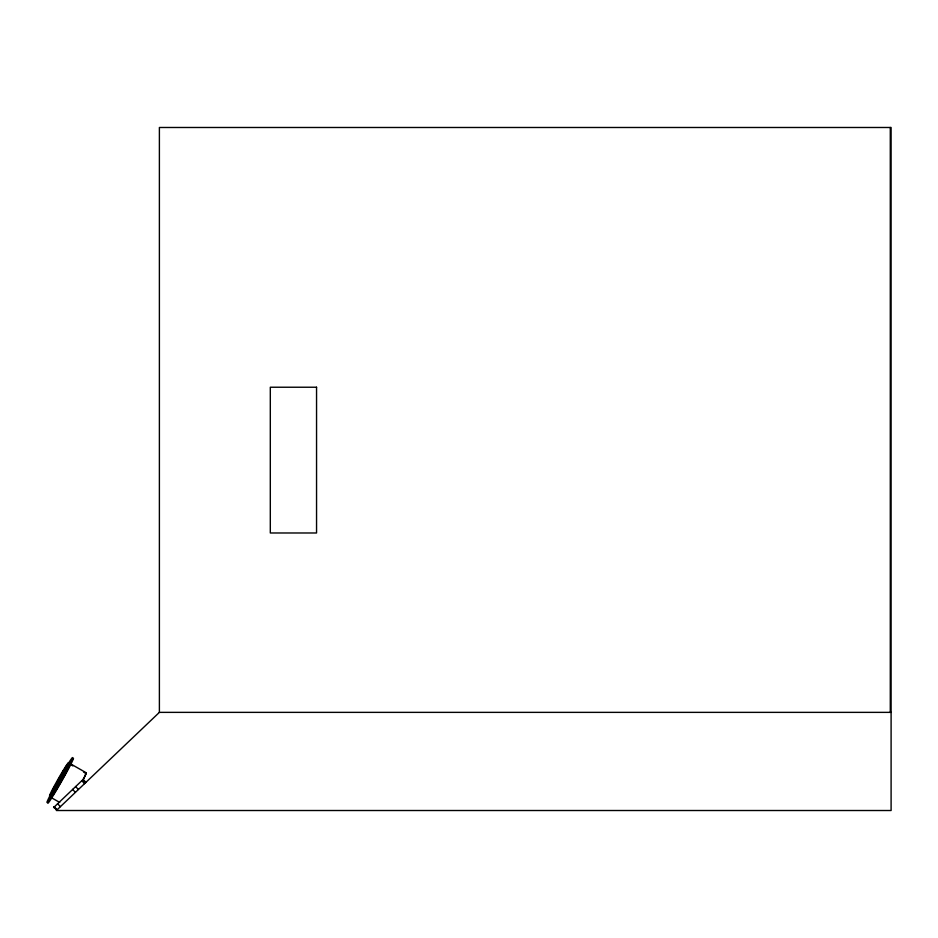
<?xml version="1.0" encoding="UTF-8"?>
<svg xmlns="http://www.w3.org/2000/svg" width="938" height="938" viewBox="0 0 938 938"><rect width="100%" height="100%" fill="white"/><g stroke="black" fill="none" stroke-linecap="round" stroke-linejoin="round"><path stroke-width="1.41" d="M62.834 771.939L63.702 770.333L52.516 790.769L64.616 769.887L53.501 788.94L62.623 772.267M53.595 807.606L83.119 779.478L85.886 782.386M159.39 712.364L56.362 810.514L891.1 810.514L891.1 127.486L159.39 127.486L159.39 712.364L891.1 712.364M70.291 763.696L86.249 772.783M68.087 763.204L72.847 765.912M83.541 772.009L85.921 773.358M59.704 802.424L51.109 797.535A19.464 0.844 -60.4 0 0 51.719 796.901M82.884 779.525L85.745 782.527M82.685 779.701L85.557 782.714M81.712 780.639L84.572 783.64M75.544 786.513L78.417 789.515M72.554 789.362L75.415 792.375M57.535 803.667L60.395 806.68M54.287 806.762L57.159 809.764M54.099 806.95L56.948 809.975M54.005 807.219L56.772 810.127M890.291 127.486L890.291 712.364M72.132 759.639A25.947 1.137 -60.4 0 1 63.456 778.036A25.947 1.137 -60.4 0 1 47.838 802.928M49.855 798.285A25.947 1.137 -60.4 0 1 50.851 796.303M66.704 766.065A25.947 1.137 -60.4 0 1 70.127 763.368A25.947 1.137 -60.4 0 1 51.461 796.292A25.947 1.137 -60.4 0 1 50.488 794.674M54.439 787.275A25.947 1.137 -60.4 0 1 57.007 782.667M61.017 775.62A25.947 1.137 -60.4 0 1 62.354 773.322M64.288 770.051A25.947 1.137 -60.4 0 1 66.129 767.003M69.553 765.865A19.464 0.844 -60.4 0 1 68.251 768.515M67.7 769.594A19.464 0.844 -60.4 0 1 52.938 795.166M68.744 763.79A19.464 0.844 -60.4 0 1 59.586 782.093A19.464 0.844 -60.4 0 1 50.91 794.838M85.335 773.967A18.795 0.821 -60.4 0 1 82.837 780.17M85.639 773.416A19.464 0.844 -60.4 0 1 82.403 781.073M59.739 777.872L67.149 764.822L59.774 777.79M316.552 387.23L270.308 387.23L270.308 532.983L316.552 532.983L316.552 387.23M53.009 790.969A18.795 0.821 -60.4 0 0 68.04 763.72A18.795 0.821 -60.4 0 0 55.401 783.969A18.795 0.821 -60.4 0 0 53.009 790.969"/></g></svg>
